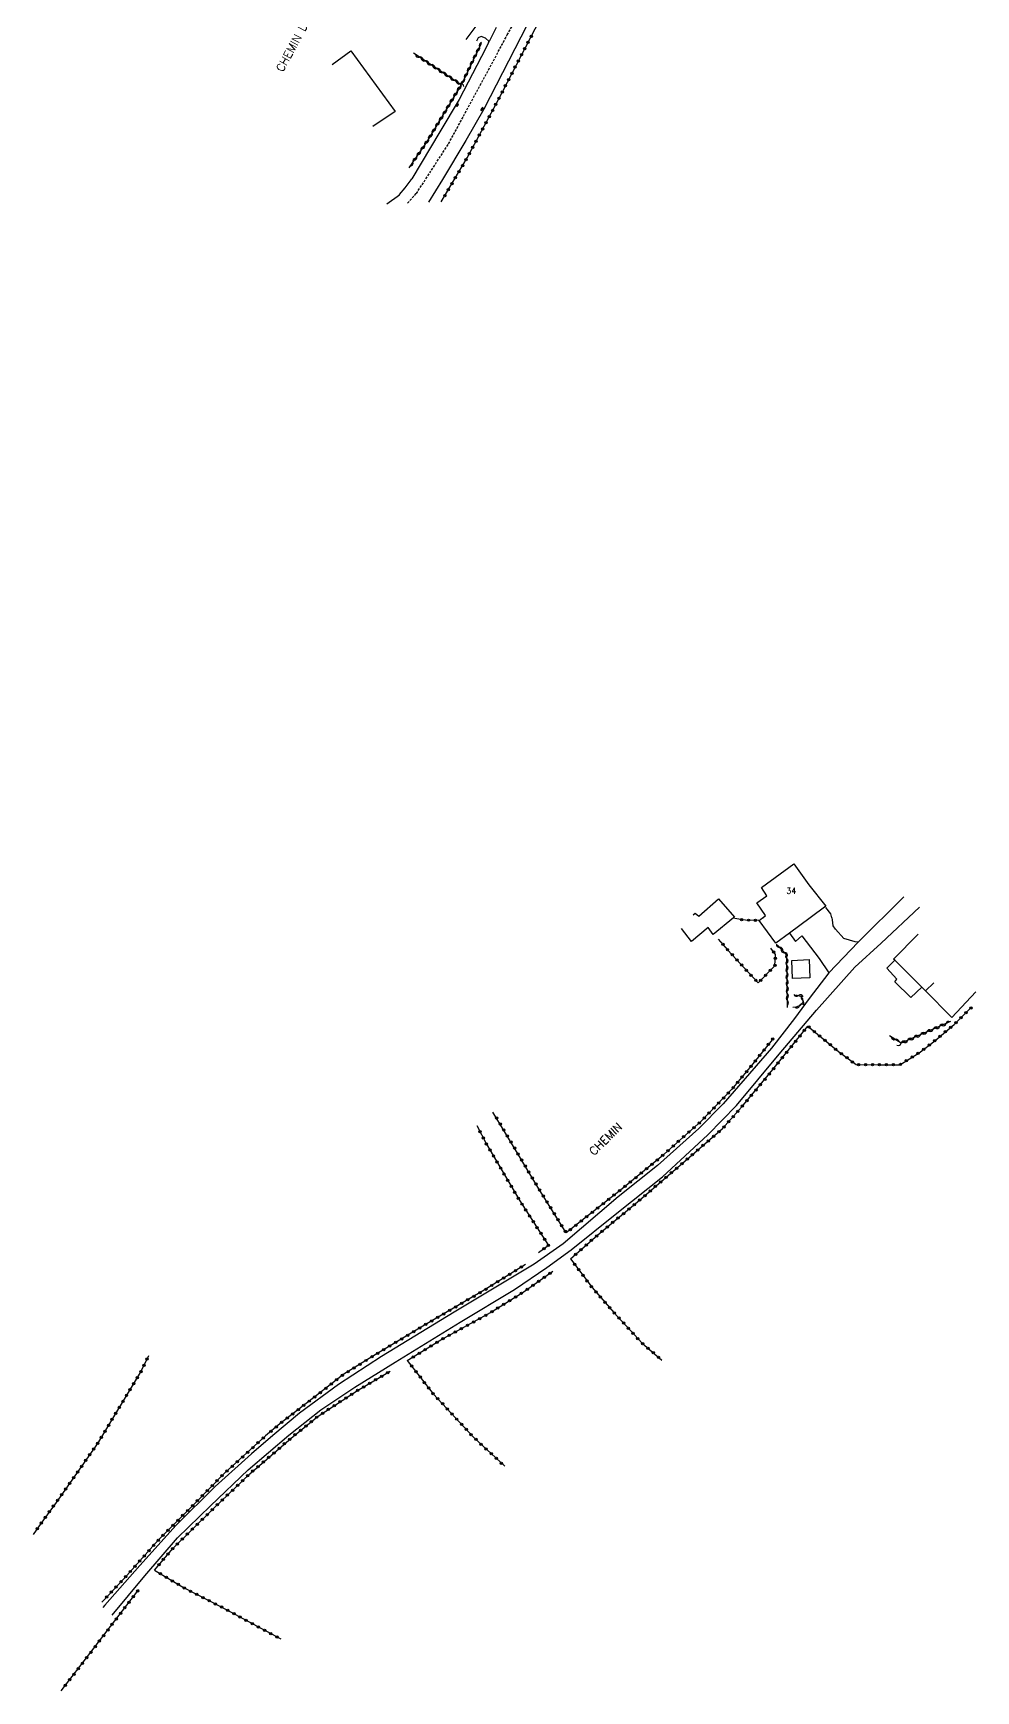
# Model space of a CAD drawing. Header units: millimetres. Extents: x 270000 to 271001, y 126000 to 127000.
# Drawn here: x 270506.7 to 270709.3, y 126004.9 to 126361.1 of the extents above; entities that cross this region are included whole.
import ezdxf
from ezdxf.enums import TextEntityAlignment as Align

# ---------------------------------------------------------------- set-up
doc = ezdxf.new("R2010")
doc.units = ezdxf.units.MM
doc.linetypes.add('DASHED', pattern=[0.75, 0.5, -0.25])
doc.layers.get('0').update_dxf_attribs({"linetype": 'CONTINUOUS'})
for name, color, linetype in [('W0001', 6, 'DASHED'), ('W0008', 7, 'CONTINUOUS'), ('W0017', 7, 'CONTINUOUS'), ('W0071', 7, 'CONTINUOUS'), ('W0101', 7, 'CONTINUOUS'), ('W0104', 1, 'CONTINUOUS'), ('W0310', 3, 'CONTINUOUS'), ('W0322', 7, 'CONTINUOUS'), ('W0323', 7, 'CONTINUOUS'), ('W0401', 7, 'CONTINUOUS'), ('W0989', 7, 'CONTINUOUS'), ('W0991', 7, 'CONTINUOUS'), ('W1102', 7, 'CONTINUOUS')]:
    doc.layers.add(name, color=color, linetype=linetype)
doc.styles.get("Standard").update_dxf_attribs({"font": 'romans.shx', "width": 0.85})

# ---------------------------------------------------------------- blocks, each defined once
blk = doc.blocks.new('T401')
for p, q in [((-0.3, 0.3), (0, 0.3)), ((-0.3, -0.25), (-0.3, 0.3)), ((-0.3, 0.15), (0, 0.15)), ((-0.3, 0), (0, 0)), ((0, 0.3), (0, -0.25)), ((-0.3, -0.15), (0, -0.15)), ((-0.3, -0.25), (-0.3, -0.3)), ((-0.3, -0.3), (0, -0.3)), ((0, -0.3), (0, -0.25))]:
    blk.add_line(p, q)
blk = doc.blocks.new('t323o')
at = {"color": 0, "linetype": 'Continuous'}
for radius in [0.25, 0.15]:
    blk.add_circle((0, 0), radius, dxfattribs=at)
blk = doc.blocks.new('t322o')
at = {"color": 0, "linetype": 'Continuous'}
for radius in [0.25, 0.15]:
    blk.add_circle((0, 0), radius, dxfattribs=at)
blk = doc.blocks.new('t310o')
at = {"color": 0, "linetype": 'Continuous'}
for centre, start, end in [((-0.5, 0.38), 216.8699, 323.1304), ((0.5, -0.37), 36.8699, 143.1303)]:
    blk.add_arc(centre, 0.625, start, end, dxfattribs=at)

msp = doc.modelspace()

# ---------------------------------------------------------------- linework, layer by layer
at = {"layer": 'W0001'}
msp.add_lwpolyline([(270587.15, 126324.62), (270589.05, 126326.69), (270595.98, 126337.38), (270608.58, 126360.75), (270617.46, 126377.09), (270632.06, 126396.15), (270643.91, 126408.94), (270661.17, 126426.5), (270667.79, 126433.35)], dxfattribs=at)
at = {"layer": 'W0008'}
for points in [[(270665.26, 126426.59), (270655.15, 126416.17), (270645.31, 126406.07), (270638.45, 126398.88), (270631.42, 126390.6), (270627.11, 126385.38), (270622.49, 126378.91), (270618.85, 126373.57), (270615.58, 126367.97), (270612.89, 126362.93), (270603.51, 126344.84), (270599.66, 126338.04), (270594.69, 126329.72), (270591.64, 126324.8)], [(270606.18, 126362.38), (270604.7, 126359.36)], [(270604.58, 126359.11), (270603.99, 126357.91), (270598.26, 126346.92), (270594.09, 126339.95), (270588.03, 126329.83)], [(270604.58, 126359.11), (270604.7, 126359.36)], [(270582.66, 126324.44), (270585.39, 126326.38), (270585.44, 126326.45), (270586.64, 126327.9), (270587.91, 126329.65), (270588.03, 126329.83)]]:
    msp.add_lwpolyline(points, dxfattribs=at)
at = {"layer": 'W0017'}
for points in [[(270602.4, 126369.67), (270604.04, 126369.2), (270605.19, 126368.32), (270605.68, 126367.79), (270599.69, 126359.8)], [(270604.58, 126359.11), (270604.7, 126359.36), (270603.91, 126360.08), (270602.97, 126360.45), (270602.34, 126360.11), (270601.94, 126359.45)], [(270678.39, 126171), (270678.38, 126171.03), (270678.13, 126171.84), (270677.07, 126173.23)], [(270684.04, 126165.77), (270683.38, 126165.82), (270680.95, 126166.57), (270679.1, 126168.57), (270678.63, 126169.28), (270678.52, 126170.58), (270678.39, 126171)], [(270669.26, 126167.73), (270670.55, 126165.95), (270671.87, 126167.11), (270675.61, 126162.27), (270677.69, 126159.19), (270677.72, 126159.15)]]:
    msp.add_lwpolyline(points, dxfattribs=at)
at = {"layer": 'W0071'}
for points in [[(270693.84, 126175.53), (270684.04, 126165.77), (270677.69, 126159.19)], [(270523.68, 126021.15), (270530.68, 126029.57), (270537.67, 126037.74), (270544.78, 126044.61), (270552.91, 126052.34), (270561.64, 126059.84), (270568.51, 126065.25), (270575.81, 126070.16), (270584.46, 126075.5), (270598.45, 126084.12), (270610.11, 126091.1), (270617.09, 126095.85), (270622.35, 126099.68), (270632.1, 126107.55), (270641.92, 126115.31), (270651.72, 126124.36), (270657.87, 126130.7), (270667.06, 126141.73), (270675.03, 126151.13), (270683.27, 126160.4), (270688.94, 126165.59), (270697.2, 126173.26)], [(270677.72, 126159.15), (270673.51, 126153.65), (270670.3, 126149.35), (270665.41, 126143.02), (270654.98, 126131.01), (270649.73, 126125.7), (270640.89, 126117.74), (270632.42, 126111.04), (270620.56, 126100.95), (270614.35, 126096.54), (270597.17, 126086.28), (270581.51, 126076.72), (270572.29, 126070.73), (270563.94, 126064.51), (270558.21, 126059.77), (270553.58, 126055.79), (270545.78, 126048.75), (270537.38, 126040.47), (270529.61, 126031.79), (270522.09, 126023.26), (270521.65, 126022.77)]]:
    msp.add_lwpolyline(points, dxfattribs=at)
at = {"layer": 'W0101'}
for points in [[(270570.96, 126354.42), (270574.97, 126357.38), (270584.51, 126344.31), (270579.65, 126341.06), (270579.65, 126341.06), (270579.65, 126341.06), (270579.65, 126341.06)], [(270663.47, 126171), (270663.51, 126171.03), (270664.12, 126171.48), (270662.22, 126174.21), (270664.35, 126175.74), (270663.2, 126177.54), (270670.19, 126182.6), (270673.42, 126178.13), (270677.06, 126173.5), (270673.72, 126171.03), (270673.68, 126171)], [(270673.68, 126171), (270669.26, 126167.73), (270666.33, 126165.55), (270662.73, 126170.46), (270663.47, 126171)], [(270698.35, 126155.49), (270697.72, 126156.1), (270691.87, 126161.89), (270691.58, 126162.14), (270696.89, 126167.5)], [(270709.3, 126155.11), (270709.3, 126155.11), (270704.16, 126149.6), (270698.35, 126155.49)]]:
    msp.add_lwpolyline(points, dxfattribs=at)
msp.add_lwpolyline([(270698.35, 126155.49), (270698.35, 126155.49)], close=True, dxfattribs=at)
at = {"layer": 'W0104'}
for points in [[(270648.53, 126171.62), (270648.99, 126172.04), (270649.74, 126171.37), (270653.95, 126175.05), (270657.4, 126171.16), (270657.23, 126171.03), (270657.19, 126171)], [(270673.42, 126178.13), (270673.42, 126178.13)], [(270664.12, 126171.48), (270664.12, 126171.48)], [(270657.19, 126171), (270652.84, 126167.45), (270651.75, 126168.91), (270648.19, 126165.91), (270646.01, 126168.69)], [(270697.72, 126156.1), (270695.3, 126153.91), (270691.91, 126157.27), (270692.31, 126157.82), (270690.16, 126160.21), (270691.87, 126161.89)]]:
    msp.add_lwpolyline(points, dxfattribs=at)
msp.add_lwpolyline([(270669.91, 126157.99), (270669.78, 126161.8), (270673.45, 126162.04), (270673.65, 126158.08)], close=True, dxfattribs=at)
at = {"layer": 'W0310'}
for points in [[(270598.68, 126350.07), (270588.4, 126356.83)], [(270602.95, 126358.91), (270598.71, 126350.12)], [(270598.71, 126350.12), (270598.68, 126350.07), (270591.38, 126337.94), (270587.45, 126332.18)], [(270668.81, 126151.73), (270668.67, 126162.96), (270666.69, 126165.13)], [(270670.55, 126154.42), (270671.62, 126154.19), (270672.03, 126153.59), (270672.09, 126152.82), (270671.55, 126152.13), (270670.63, 126151.83), (270669.93, 126151.71)], [(270703.88, 126148.7), (270693.26, 126144.07), (270690.71, 126145.63)]]:
    msp.add_lwpolyline(points, dxfattribs=at)
at = {"layer": 'W0322'}
msp.add_lwpolyline([(270594.4, 126324.91), (270599.96, 126334.35), (270606.66, 126346.87), (270610.53, 126354.37), (270614.57, 126362.08), (270618.93, 126369.82), (270622.81, 126375.99), (270627.09, 126381.84), (270632.6, 126389.03), (270636.79, 126394.62), (270637.06, 126394.98)], dxfattribs=at)
at = {"layer": 'W0323'}
for points in [[(270662.73, 126170.46), (270659.76, 126170.52), (270657.46, 126170.85)], [(270653.94, 126166.41), (270655.95, 126164.13), (270662.51, 126157), (270666.12, 126160.7), (270666.21, 126163.11), (270665.26, 126164.49)], [(270622.17, 126097.71), (270628.08, 126102.89), (270637.02, 126110.32), (270648.31, 126120.04), (270654.83, 126125.71), (270658.95, 126130.34), (270664.76, 126137.24), (270673.17, 126147.72), (270679.8, 126142.26), (270683.55, 126139.46), (270688.37, 126139.42), (270692.99, 126139.43), (270697.1, 126142), (270700.47, 126144.58), (270704.64, 126148.09), (270708.32, 126151.71)], [(270665.79, 126145.11), (270661.11, 126139.23), (270656.81, 126134.08), (270650.27, 126127.3), (270641.64, 126119.62), (270632.92, 126112.5), (270621.26, 126103.27), (270615.34, 126112.77), (270608.02, 126125.1), (270605.5, 126129.24)], [(270602.05, 126126.38), (270604.1, 126122.36), (270611.29, 126110.15), (270617.45, 126100.61)], [(270617.45, 126100.61), (270615.28, 126099.01)], [(270622.14, 126097.74), (270622.17, 126097.71), (270626.83, 126091.52), (270631.47, 126086.21), (270637.55, 126079.58), (270641.83, 126075.91)], [(270612.5, 126096.48), (270603.64, 126090.98), (270590.78, 126083.46), (270579.45, 126076.64), (270573.43, 126072.89), (270567.59, 126068.33), (270559.67, 126062.24), (270556.64, 126059.65)], [(270587.09, 126075.84), (270594.32, 126080.27), (270604.97, 126086.16), (270611.98, 126090.55), (270618.38, 126095.03)], [(270531.45, 126076.87), (270529.9, 126073.62), (270520.52, 126058), (270511.58, 126045.33), (270508.35, 126040.82), (270506.66, 126038.48)], [(270587.09, 126075.84), (270592.64, 126068.73), (270601.35, 126059.35), (270608.04, 126053.12)], [(270532.74, 126030.83), (270536.68, 126035.46), (270545.4, 126044.02), (270553.21, 126051.51), (270562.62, 126059.62), (270567.92, 126063.91), (270576.36, 126069.4), (270583.41, 126073.55)], [(270521.44, 126023.91), (270521.8, 126024.3), (270526.8, 126029.66), (270533.57, 126037.24), (270541.33, 126045.08), (270547.8, 126051.62), (270556.64, 126059.65)], [(270532.74, 126030.83), (270538.95, 126027.06), (270546.94, 126022.97), (270559.89, 126016.01)], [(270512.68, 126004.86), (270519.08, 126013.15), (270529.38, 126026.67)]]:
    msp.add_lwpolyline(points, dxfattribs=at)
at = {"layer": 'W1102'}
msp.add_lwpolyline([(270700.29, 126157.01), (270698.51, 126155.33)], dxfattribs=at)

# ---------------------------------------------------------------- block references
at = {"layer": 'W0310'}
for p, rotation in [((270589.66, 126356.01), 146.6601120615914), ((270601.97, 126356.88), 244.2252034294147), ((270602.62, 126358.23), 244.2252034294147), ((270590.91, 126355.18), 146.6601120615914), ((270592.16, 126354.36), 146.6601120615914), ((270593.41, 126353.53), 146.6601120615914), ((270594.67, 126352.71), 146.6601120615914), ((270600.01, 126352.82), 244.2252034294147), ((270600.66, 126354.17), 244.2252034294147), ((270601.31, 126355.53), 244.2252034294147), ((270595.92, 126351.89), 146.6601120615914), ((270597.17, 126351.06), 146.6601120615914), ((270597.84, 126348.68), 238.9932171645339), ((270598.43, 126350.24), 146.6601120615914), ((270598.61, 126349.96), 238.9932171645339), ((270599.36, 126351.47), 244.2252034294147), ((270596.29, 126346.1), 238.9932171645339), ((270597.06, 126347.39), 238.9932171645339), ((270593.97, 126342.25), 238.9932171645339), ((270594.75, 126343.53), 238.9932171645339), ((270595.52, 126344.82), 238.9932171645339), ((270591.65, 126338.39), 238.9932171645339), ((270592.43, 126339.68), 238.9932171645339), ((270593.2, 126340.96), 238.9932171645339), ((270589.14, 126334.66), 235.632865212581), ((270589.99, 126335.9), 235.632865212581), ((270590.83, 126337.14), 235.632865212581), ((270588.29, 126333.42), 235.632865212581), ((270667.14, 126164.64), 132.3142908634885), ((270668.15, 126163.53), 132.3142908634885), ((270668.68, 126162.23), 90.73491357341754), ((270668.7, 126160.73), 90.73491357341754), ((270668.72, 126159.23), 90.73491357341754), ((270668.74, 126157.73), 90.73491357341754), ((270668.76, 126156.23), 90.73491357341754), ((270668.78, 126154.73), 90.73491357341754), ((270668.79, 126153.23), 90.73491357341754), ((270671.18, 126154.28), 347.8036483347488), ((270672.06, 126153.27), 273.9375250009964), ((270671.38, 126152.07), 197.8695482999374), ((270697.39, 126145.87), 203.55435550626), ((270698.77, 126146.47), 203.55435550626), ((270700.14, 126147.07), 203.55435550626), ((270701.52, 126147.67), 203.55435550626), ((270702.89, 126148.27), 203.55435550626), ((270691.99, 126144.85), 148.589501804156), ((270693.27, 126144.07), 203.55435550626), ((270694.64, 126144.67), 203.55435550626), ((270696.02, 126145.27), 203.55435550626)]:
    msp.add_blockref('t310o', p, dxfattribs=dict(at, rotation=rotation))
at = {"layer": 'W0322'}
for p, rotation in [((270613.73, 126360.48), 62.30766501967339), ((270611.64, 126356.5), 62.30766501967339), ((270612.34, 126357.82), 62.30766501967339), ((270613.04, 126359.15), 62.30766501967339), ((270610.25, 126353.84), 62.73680963861037), ((270610.95, 126355.17), 62.30766501967339), ((270608.19, 126349.84), 62.73680963861037), ((270608.88, 126351.17), 62.73680963861037), ((270609.57, 126352.5), 62.73680963861037), ((270606.11, 126345.85), 61.82445979561102), ((270606.82, 126347.17), 62.73680963861037), ((270607.5, 126348.5), 62.73680963861037), ((270604.7, 126343.2), 61.82445979561102), ((270605.41, 126344.52), 61.82445979561102), ((270602.57, 126339.23), 61.82445979561102), ((270603.28, 126340.56), 61.82445979561102), ((270603.99, 126341.88), 61.82445979561102), ((270600.45, 126335.27), 61.82445979561102), ((270601.16, 126336.59), 61.82445979561102), ((270601.86, 126337.91), 61.82445979561102), ((270598.96, 126332.66), 59.51669995891368), ((270599.72, 126333.95), 59.51669995891368), ((270596.68, 126328.78), 59.51669995891368), ((270597.44, 126330.08), 59.51669995891368), ((270598.2, 126331.37), 59.51669995891368), ((270595.16, 126326.2), 59.51669995891368), ((270595.92, 126327.49), 59.51669995891368)]:
    msp.add_blockref('t322o', p, dxfattribs=dict(at, rotation=rotation))
at = {"layer": 'W0323'}
for p, rotation in [((270658.94, 126170.64), 171.8350249907982), ((270660.44, 126170.5), 178.7659499000461), ((270661.93, 126170.47), 178.7659499000461), ((270654.93, 126165.29), 311.4427678167447), ((270655.92, 126164.17), 311.4427678167447), ((270656.94, 126163.06), 312.5997855391113), ((270657.95, 126161.96), 312.5997855391113), ((270658.97, 126160.85), 312.5997855391113), ((270665.82, 126163.67), 124.4381847724784), ((270666.12, 126160.79), 87.93340067714301), ((270666.18, 126162.29), 87.93340067714301), ((270659.98, 126159.75), 312.5997855391113), ((270661, 126158.64), 312.5997855391113), ((270662.01, 126157.54), 312.5997855391113), ((270663.05, 126157.55), 45.68989941450292), ((270664.09, 126158.62), 45.68989941450292), ((270665.14, 126159.69), 45.68989941450292), ((270707.18, 126150.59), 44.46615507501447), ((270708.25, 126151.64), 44.46615507501447), ((270672.43, 126146.8), 51.26893665806127), ((270673.41, 126147.52), 320.5378406798202), ((270674.57, 126146.57), 320.5378406798202), ((270702.77, 126146.52), 40.12334659249226), ((270703.92, 126147.49), 40.12334659249226), ((270705.04, 126148.48), 44.46615507501447), ((270706.11, 126149.53), 44.46615507501447), ((270663.8, 126142.61), 231.5260809424531), ((270664.73, 126143.78), 231.5260809424531), ((270665.66, 126144.95), 231.5260809424531), ((270669.61, 126143.29), 51.26893665806127), ((270670.55, 126144.46), 51.26893665806127), ((270671.49, 126145.63), 51.26893665806127), ((270675.73, 126145.61), 320.5378406798202), ((270676.89, 126144.66), 320.5378406798202), ((270678.05, 126143.71), 320.5378406798202), ((270679.2, 126142.75), 320.5378406798202), ((270698.1, 126142.76), 37.43305582175515), ((270699.29, 126143.67), 37.43305582175515), ((270700.48, 126144.59), 40.12334659249226), ((270701.63, 126145.55), 40.12334659249226), ((270660.99, 126139.09), 230.1113947712048), ((270661.93, 126140.26), 231.5260809424531), ((270662.86, 126141.43), 231.5260809424531), ((270666.8, 126139.78), 51.26893665806127), ((270667.74, 126140.95), 51.26893665806127), ((270668.67, 126142.12), 51.26893665806127), ((270680.38, 126141.83), 323.1741308645382), ((270681.58, 126140.93), 323.1741308645382), ((270682.78, 126140.03), 323.1741308645382), ((270684.09, 126139.45), 359.5961807115602), ((270685.59, 126139.44), 359.5961807115602), ((270687.09, 126139.43), 359.5961807115602), ((270688.59, 126139.42), 0.07449067906174425), ((270690.09, 126139.43), 0.07449067906174425), ((270691.59, 126139.43), 0.07449067906174425), ((270693.08, 126139.48), 31.99160054635021), ((270694.35, 126140.28), 31.99160054635021), ((270695.62, 126141.07), 31.99160054635021), ((270696.89, 126141.87), 31.99160054635021), ((270658.11, 126135.63), 230.1113947712048), ((270659.07, 126136.78), 230.1113947712048), ((270660.03, 126137.93), 230.1113947712048), ((270663.96, 126136.29), 49.90420474786433), ((270664.92, 126137.44), 51.26893665806127), ((270665.86, 126138.61), 51.26893665806127), ((270655.09, 126132.3), 226.0189619601604), ((270656.13, 126133.38), 226.0189619601604), ((270657.14, 126134.48), 230.1113947712048), ((270661.06, 126132.85), 49.90420474786433), ((270662.03, 126133.99), 49.90420474786433), ((270662.99, 126135.14), 49.90420474786433), ((270651.96, 126129.06), 226.0189619601604), ((270653.01, 126130.14), 226.0189619601604), ((270654.05, 126131.22), 226.0189619601604), ((270658.14, 126129.43), 48.34189622894134), ((270659.13, 126130.55), 49.90420474786433), ((270660.09, 126131.7), 49.90420474786433), ((270602.73, 126125.04), 297.1179898239281), ((270606.28, 126127.96), 121.3053958868945), ((270607.06, 126126.68), 121.3053958868945), ((270607.84, 126125.4), 121.3053958868945), ((270647.61, 126124.94), 221.7043974031301), ((270648.73, 126125.93), 221.7043974031301), ((270649.85, 126126.93), 221.7043974031301), ((270650.92, 126127.98), 226.0189619601604), ((270654.06, 126125.04), 40.98122692879058), ((270655.15, 126126.06), 48.34189622894134), ((270656.14, 126127.18), 48.34189622894134), ((270657.14, 126128.3), 48.34189622894134), ((270603.41, 126123.71), 297.1179898239281), ((270604.1, 126122.37), 297.1179898239281), ((270608.61, 126124.11), 120.7135761703546), ((270609.37, 126122.82), 120.7135761703546), ((270610.14, 126121.53), 120.7135761703546), ((270644.25, 126121.94), 221.7043974031301), ((270645.37, 126122.94), 221.7043974031301), ((270646.49, 126123.94), 221.7043974031301), ((270650.66, 126122.08), 40.98122692879058), ((270651.79, 126123.07), 40.98122692879058), ((270652.92, 126124.05), 40.98122692879058), ((270604.86, 126121.08), 300.4604207883416), ((270605.62, 126119.79), 300.4604207883416), ((270606.38, 126118.49), 300.4604207883416), ((270610.91, 126120.24), 120.7135761703546), ((270611.67, 126118.95), 120.7135761703546), ((270612.44, 126117.66), 120.7135761703546), ((270639.7, 126118.03), 219.2346071726523), ((270640.87, 126118.98), 219.2346071726523), ((270642.01, 126119.95), 221.7043974031301), ((270643.13, 126120.94), 221.7043974031301), ((270646.12, 126118.16), 40.72684520827881), ((270647.26, 126119.14), 40.72684520827881), ((270648.39, 126120.12), 40.98122692879058), ((270649.53, 126121.1), 40.98122692879058), ((270607.14, 126117.2), 300.4604207883416), ((270607.9, 126115.91), 300.4604207883416), ((270608.66, 126114.61), 300.4604207883416), ((270613.21, 126116.37), 120.7135761703546), ((270613.97, 126115.08), 120.7135761703546), ((270635.06, 126114.24), 219.2346071726523), ((270636.22, 126115.19), 219.2346071726523), ((270637.38, 126116.13), 219.2346071726523), ((270638.54, 126117.08), 219.2346071726523), ((270641.57, 126114.24), 40.72684520827881), ((270642.71, 126115.22), 40.72684520827881), ((270643.85, 126116.2), 40.72684520827881), ((270644.98, 126117.18), 40.72684520827881), ((270609.42, 126113.32), 300.4604207883416), ((270610.18, 126112.03), 300.4604207883416), ((270610.94, 126110.74), 300.4604207883416), ((270614.74, 126113.79), 120.7135761703546), ((270615.51, 126112.5), 121.9131099383365), ((270616.3, 126111.23), 121.9131099383365), ((270631.55, 126111.41), 218.3348863433799), ((270632.73, 126112.34), 218.3348863433799), ((270633.89, 126113.29), 219.2346071726523), ((270638.16, 126111.31), 40.72684520827881), ((270639.3, 126112.29), 40.72684520827881), ((270640.44, 126113.27), 40.72684520827881), ((270611.73, 126109.46), 302.8446826416736), ((270612.54, 126108.2), 302.8446826416736), ((270613.36, 126106.94), 302.8446826416736), ((270617.1, 126109.96), 121.9131099383365), ((270617.89, 126108.68), 121.9131099383365), ((270618.68, 126107.41), 121.9131099383365), ((270626.85, 126107.69), 218.3348863433799), ((270628.02, 126108.62), 218.3348863433799), ((270629.2, 126109.55), 218.3348863433799), ((270630.38, 126110.48), 218.3348863433799), ((270633.57, 126107.45), 39.74180742811634), ((270634.72, 126108.41), 39.74180742811634), ((270635.87, 126109.37), 39.74180742811634), ((270637.03, 126110.33), 40.72684520827881), ((270614.17, 126105.68), 302.8446826416736), ((270614.98, 126104.42), 302.8446826416736), ((270619.47, 126106.14), 121.9131099383365), ((270620.27, 126104.86), 121.9131099383365), ((270621.06, 126103.59), 121.9131099383365), ((270622.14, 126103.97), 218.3348863433799), ((270623.32, 126104.9), 218.3348863433799), ((270624.49, 126105.83), 218.3348863433799), ((270625.67, 126106.76), 218.3348863433799), ((270628.95, 126103.62), 39.74180742811634), ((270630.11, 126104.58), 39.74180742811634), ((270631.26, 126105.53), 39.74180742811634), ((270632.41, 126106.49), 39.74180742811634), ((270615.8, 126103.16), 302.8446826416736), ((270616.49, 126099.9), 216.3717230564889), ((270616.61, 126101.9), 302.8446826416736), ((270617.42, 126100.64), 302.8446826416736), ((270625.55, 126100.67), 41.25374619407693), ((270626.68, 126101.66), 41.25374619407693), ((270627.81, 126102.65), 41.25374619407693), ((270623.04, 126096.55), 307.025310771589), ((270623.3, 126098.69), 41.25374619407693), ((270624.42, 126099.68), 41.25374619407693), ((270606.53, 126092.77), 211.8737948235866), ((270607.8, 126093.56), 211.8737948235866), ((270609.08, 126094.36), 211.8737948235866), ((270610.35, 126095.15), 211.8737948235866), ((270611.62, 126095.94), 211.8737948235866), ((270615.32, 126092.89), 35.01608419586606), ((270616.55, 126093.75), 35.01608419586606), ((270617.78, 126094.61), 35.01608419586606), ((270623.95, 126095.35), 307.025310771589), ((270624.85, 126094.15), 307.025310771589), ((270625.75, 126092.95), 307.025310771589), ((270601.4, 126089.66), 210.3289956791523), ((270602.69, 126090.42), 210.3289956791523), ((270603.98, 126091.19), 211.8737948235866), ((270605.25, 126091.98), 211.8737948235866), ((270610.36, 126089.53), 32.05453200955895), ((270611.63, 126090.33), 32.05453200955895), ((270612.87, 126091.17), 35.01608419586606), ((270614.1, 126092.03), 35.01608419586606), ((270626.65, 126091.76), 307.025310771589), ((270627.63, 126090.61), 311.1530545515511), ((270628.61, 126089.48), 311.1530545515511), ((270594.92, 126085.88), 210.3289956791523), ((270596.22, 126086.63), 210.3289956791523), ((270597.51, 126087.39), 210.3289956791523), ((270598.81, 126088.15), 210.3289956791523), ((270600.1, 126088.91), 210.3289956791523), ((270603.97, 126085.6), 28.94073977646226), ((270605.27, 126086.35), 32.05453200955895), ((270606.54, 126087.14), 32.05453200955895), ((270607.81, 126087.94), 32.05453200955895), ((270609.08, 126088.73), 32.05453200955895), ((270629.6, 126088.35), 311.1530545515511), ((270630.59, 126087.23), 311.1530545515511), ((270631.58, 126086.1), 312.5096648777848), ((270588.47, 126082.06), 211.0291321144267), ((270589.75, 126082.83), 211.0291321144267), ((270591.04, 126083.6), 210.3289956791523), ((270592.33, 126084.36), 210.3289956791523), ((270593.63, 126085.12), 210.3289956791523), ((270598.72, 126082.7), 28.94073977646226), ((270600.03, 126083.43), 28.94073977646226), ((270601.34, 126084.15), 28.94073977646226), ((270602.65, 126084.88), 28.94073977646226), ((270632.59, 126084.99), 312.5096648777848), ((270633.6, 126083.89), 312.5096648777848), ((270634.62, 126082.78), 312.5096648777848), ((270583.32, 126078.97), 211.0291321144267), ((270584.61, 126079.74), 211.0291321144267), ((270585.9, 126080.51), 211.0291321144267), ((270587.18, 126081.29), 211.0291321144267), ((270592.21, 126078.98), 31.47283794353295), ((270593.49, 126079.76), 31.47283794353295), ((270594.78, 126080.52), 28.94073977646226), ((270596.09, 126081.25), 28.94073977646226), ((270597.4, 126081.97), 28.94073977646226), ((270635.63, 126081.68), 312.5096648777848), ((270636.64, 126080.57), 312.5096648777848), ((270637.67, 126079.48), 319.3980719234314), ((270638.81, 126078.5), 319.3980719234314), ((270531.13, 126076.18), 244.438456977428), ((270576.92, 126075.06), 211.9026751000185), ((270578.2, 126075.86), 211.9026751000185), ((270579.47, 126076.65), 211.0291321144267), ((270580.75, 126077.42), 211.0291321144267), ((270582.04, 126078.2), 211.0291321144267), ((270588.37, 126076.63), 31.47283794353295), ((270589.65, 126077.41), 31.47283794353295), ((270590.93, 126078.19), 31.47283794353295), ((270639.95, 126077.53), 319.3980719234314), ((270641.09, 126076.55), 319.3980719234314), ((270529.05, 126072.19), 239.0222231178076), ((270529.82, 126073.48), 239.0222231178076), ((270530.48, 126074.83), 244.438456977428), ((270571.94, 126071.73), 218.0276996357122), ((270573.13, 126072.65), 218.0276996357122), ((270574.38, 126073.48), 211.9026751000185), ((270575.65, 126074.27), 211.9026751000185), ((270580.3, 126071.72), 30.4854415070434), ((270581.59, 126072.48), 30.4854415070434), ((270582.88, 126073.24), 30.4854415070434), ((270588.01, 126074.66), 307.9435119089255), ((270588.94, 126073.48), 307.9435119089255), ((270589.86, 126072.3), 307.9435119089255), ((270526.73, 126068.34), 239.0222231178076), ((270527.5, 126069.62), 239.0222231178076), ((270528.27, 126070.91), 239.0222231178076), ((270567.21, 126068.03), 217.5200069700195), ((270568.4, 126068.96), 218.0276996357122), ((270569.58, 126069.88), 218.0276996357122), ((270570.76, 126070.8), 218.0276996357122), ((270573.9, 126067.8), 33.01264989012331), ((270575.16, 126068.62), 33.01264989012331), ((270576.42, 126069.43), 30.4854415070434), ((270577.71, 126070.19), 30.4854415070434), ((270579, 126070.96), 30.4854415070434), ((270590.78, 126071.11), 307.9435119089255), ((270591.7, 126069.93), 307.9435119089255), ((270592.62, 126068.75), 307.9435119089255), ((270524.41, 126064.48), 239.0222231178076), ((270525.18, 126065.76), 239.0222231178076), ((270525.96, 126067.05), 239.0222231178076), ((270562.46, 126064.38), 217.5200069700195), ((270563.65, 126065.29), 217.5200069700195), ((270564.84, 126066.21), 217.5200069700195), ((270566.02, 126067.12), 217.5200069700195), ((270568.87, 126064.53), 33.01264989012331), ((270570.13, 126065.35), 33.01264989012331), ((270571.39, 126066.17), 33.01264989012331), ((270572.64, 126066.98), 33.01264989012331), ((270593.64, 126067.65), 312.8828850141971), ((270594.67, 126066.55), 312.8828850141971), ((270595.69, 126065.45), 312.8828850141971), ((270596.71, 126064.35), 312.8828850141971), ((270522.87, 126061.91), 239.0222231178076), ((270523.64, 126063.19), 239.0222231178076), ((270557.78, 126060.62), 220.5732245340199), ((270558.92, 126061.6), 220.5732245340199), ((270560.08, 126062.55), 217.5200069700195), ((270561.27, 126063.47), 217.5200069700195), ((270564.14, 126060.85), 38.98912841929218), ((270565.3, 126061.8), 38.98912841929218), ((270566.47, 126062.74), 38.98912841929218), ((270567.64, 126063.68), 38.98912841929218), ((270597.73, 126063.25), 312.8828850141971), ((270598.75, 126062.15), 312.8828850141971), ((270599.77, 126061.05), 312.8828850141971), ((270520.55, 126058.05), 239.0222231178076), ((270521.32, 126059.33), 239.0222231178076), ((270522.1, 126060.62), 239.0222231178076), ((270553.9, 126057.16), 42.22043835612552), ((270555.01, 126058.17), 42.22043835612552), ((270556.12, 126059.18), 42.22043835612552), ((270560.69, 126057.96), 40.79937779528813), ((270561.83, 126058.94), 40.79937779528813), ((270562.97, 126059.91), 38.98912841929218), ((270600.79, 126059.95), 312.8828850141971), ((270601.85, 126058.89), 317.0397238638896), ((270602.94, 126057.87), 317.0397238638896), ((270517.96, 126054.37), 234.7710466757326), ((270518.83, 126055.6), 234.7710466757326), ((270519.69, 126056.82), 234.7710466757326), ((270550.57, 126054.14), 42.22043835612552), ((270551.68, 126055.14), 42.22043835612552), ((270552.79, 126056.15), 42.22043835612552), ((270556.15, 126054.04), 40.79937779528813), ((270557.29, 126055.02), 40.79937779528813), ((270558.42, 126056), 40.79937779528813), ((270559.56, 126056.98), 40.79937779528813), ((270604.04, 126056.84), 317.0397238638896), ((270605.14, 126055.82), 317.0397238638896), ((270606.24, 126054.8), 317.0397238638896), ((270607.33, 126053.78), 317.0397238638896), ((270515.36, 126050.69), 234.7710466757326), ((270516.23, 126051.92), 234.7710466757326), ((270517.09, 126053.14), 234.7710466757326), ((270546.21, 126050.02), 45.31275159091094), ((270547.26, 126051.08), 45.31275159091094), ((270548.34, 126052.12), 42.22043835612552), ((270549.46, 126053.13), 42.22043835612552), ((270551.68, 126050.04), 43.76854565437542), ((270552.76, 126051.08), 43.76854565437542), ((270553.88, 126052.08), 40.79937779528813), ((270555.01, 126053.06), 40.79937779528813), ((270512.77, 126047.02), 234.7710466757326), ((270513.63, 126048.24), 234.7710466757326), ((270514.5, 126049.47), 234.7710466757326), ((270543.04, 126046.82), 45.31275159091094), ((270544.1, 126047.88), 45.31275159091094), ((270545.15, 126048.95), 45.31275159091094), ((270548.43, 126046.93), 43.76854565437542), ((270549.52, 126047.96), 43.76854565437542), ((270550.6, 126049), 43.76854565437542), ((270510.16, 126043.35), 234.3746130077012), ((270511.03, 126044.57), 234.3746130077012), ((270511.9, 126045.79), 234.7710466757326), ((270539.88, 126043.62), 45.30863145630186), ((270540.93, 126044.68), 45.30863145630186), ((270541.99, 126045.75), 45.31275159091094), ((270545.18, 126043.81), 44.46584323058304), ((270546.27, 126044.85), 43.76854565437542), ((270547.35, 126045.89), 43.76854565437542), ((270507.54, 126039.69), 234.3723615180478), ((270508.41, 126040.91), 234.3746130077012), ((270509.29, 126042.13), 234.3746130077012), ((270535.66, 126039.35), 45.30863145630186), ((270536.71, 126040.42), 45.30863145630186), ((270537.77, 126041.48), 45.30863145630186), ((270538.82, 126042.55), 45.30863145630186), ((270540.9, 126039.61), 44.46584323058304), ((270541.97, 126040.66), 44.46584323058304), ((270543.04, 126041.71), 44.46584323058304), ((270544.11, 126042.76), 44.46584323058304), ((270532.55, 126036.1), 48.2344440504727), ((270533.55, 126037.22), 48.2344440504727), ((270534.6, 126038.29), 45.30863145630186), ((270537.69, 126036.45), 44.46584323058304), ((270538.76, 126037.51), 44.46584323058304), ((270539.83, 126038.56), 44.46584323058304), ((270529.55, 126032.74), 48.2344440504727), ((270530.55, 126033.86), 48.2344440504727), ((270531.55, 126034.98), 48.2344440504727), ((270534.68, 126033.11), 49.59170566498469), ((270535.65, 126034.26), 49.59170566498469), ((270536.63, 126035.4), 49.59170566498469), ((270526.55, 126029.39), 47.00500314004282), ((270527.56, 126030.51), 48.2344440504727), ((270528.55, 126031.62), 48.2344440504727), ((270533.71, 126031.97), 49.59170566498469), ((270534.02, 126030.05), 328.7401194268808), ((270535.3, 126029.27), 328.7401194268808), ((270522.46, 126025), 47.00500314004282), ((270523.48, 126026.1), 47.00500314004282), ((270524.5, 126027.2), 47.00500314004282), ((270525.53, 126028.29), 47.00500314004282), ((270528.19, 126025.1), 52.71942320952727), ((270529.1, 126026.3), 52.71942320952727), ((270536.58, 126028.49), 328.7401194268808), ((270537.87, 126027.72), 328.7401194268808), ((270539.16, 126026.95), 332.9010107879211), ((270540.49, 126026.27), 332.9010107879211), ((270541.83, 126025.59), 332.9010107879211), ((270525.46, 126021.52), 52.71942320952727), ((270526.37, 126022.72), 52.71942320952727), ((270527.28, 126023.91), 52.71942320952727), ((270543.16, 126024.9), 332.9010107879211), ((270544.5, 126024.22), 332.9010107879211), ((270545.83, 126023.54), 332.9010107879211), ((270547.17, 126022.85), 331.752489151883), ((270548.49, 126022.14), 331.752489151883), ((270522.74, 126017.94), 52.71942320952727), ((270523.64, 126019.14), 52.71942320952727), ((270524.55, 126020.33), 52.71942320952727), ((270549.81, 126021.43), 331.752489151883), ((270551.13, 126020.72), 331.752489151883), ((270552.45, 126020.01), 331.752489151883), ((270553.77, 126019.3), 331.752489151883), ((270555.09, 126018.59), 331.752489151883), ((270556.42, 126017.88), 331.752489151883), ((270520.01, 126014.36), 52.71942320952727), ((270520.92, 126015.56), 52.71942320952727), ((270521.83, 126016.75), 52.71942320952727), ((270557.74, 126017.17), 331.752489151883), ((270559.06, 126016.46), 331.752489151883), ((270517.27, 126010.79), 52.32032193744424), ((270518.18, 126011.98), 52.32032193744424), ((270519.1, 126013.17), 52.71942320952727), ((270514.52, 126007.23), 52.32032193744424), ((270515.43, 126008.42), 52.32032193744424), ((270516.35, 126009.61), 52.32032193744424), ((270513.6, 126006.05), 52.32032193744424)]:
    msp.add_blockref('t323o', p, dxfattribs=dict(at, rotation=rotation))
at = {"layer": 'W0401'}
for p, rotation in [((270597.67, 126345.77), 149.1160652247804), ((270603.07, 126344.88), 150.4877857761724)]:
    msp.add_blockref('T401', p, dxfattribs=dict(at, rotation=rotation))

# ---------------------------------------------------------------- texts
at = {"layer": 'W0989'}
for s, rotation, p in [('CHEMIN DU PETIT BOIS', 61.5978, (270560.32, 126352.65)), ('CHEMIN', 44.3869, (270627.22, 126119.8))]:
    msp.add_text(s, height=1.75, rotation=rotation, dxfattribs=at).set_placement(p)
at = {"layer": 'W0991'}
msp.add_text('34', height=1.25, dxfattribs=at).set_placement((270669.64, 126176.8), align=Align.MIDDLE_CENTER)

doc.saveas('drawing.dxf')
